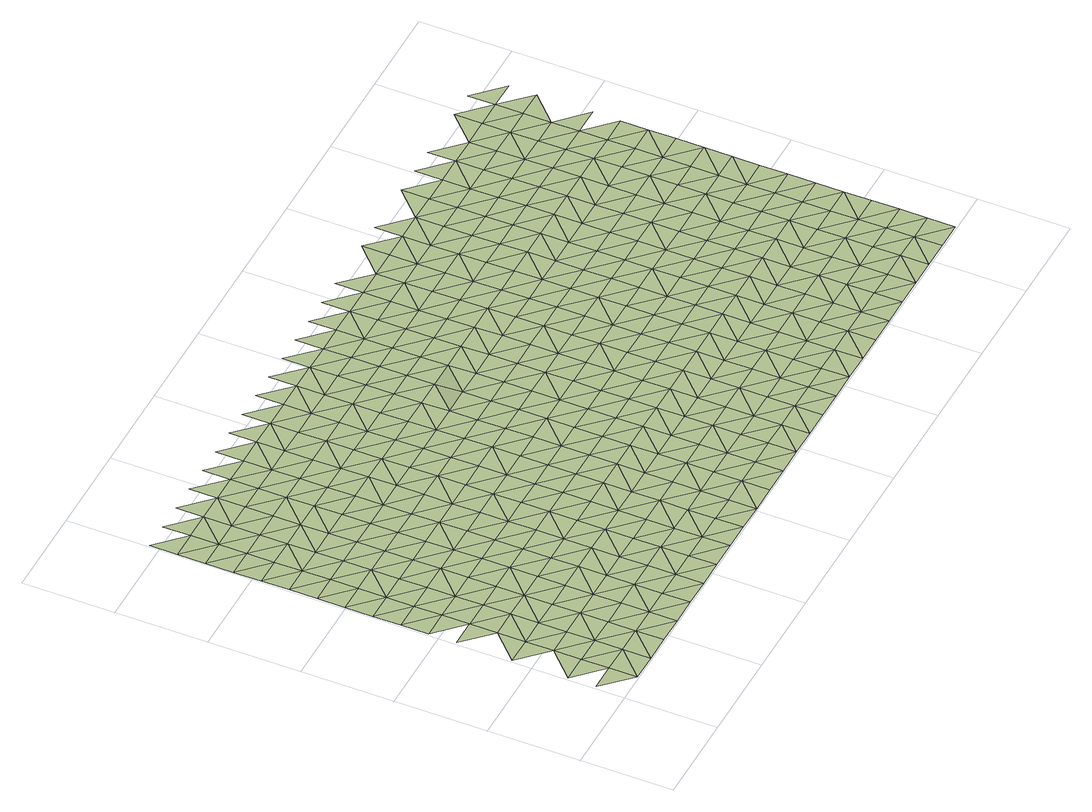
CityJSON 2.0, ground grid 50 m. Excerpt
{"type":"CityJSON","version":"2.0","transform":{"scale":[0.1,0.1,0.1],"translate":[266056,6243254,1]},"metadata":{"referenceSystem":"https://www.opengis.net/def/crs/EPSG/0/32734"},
"CityObjects":{
"terrain1":{"type":"TINRelief","geometry":[{"type":"CompositeSurface","lod":"1","boundaries":[[[0,1,2]],[[3,0,4]],[[3,4,5]],[[0,2,6]],[[4,0,6]],[[5,7,8]],[[2,9,6]],[[8,7,10]],[[4,11,5]],[[6,11,4]],[[7,5,12]],[[13,14,10]],[[11,12,5]],[[15,16,17]],[[6,9,18]],[[16,15,13]],[[10,7,19]],[[11,6,18]],[[12,20,7]],[[9,21,18]],[[22,17,23]],[[10,19,13]],[[23,17,16]],[[7,20,19]],[[22,24,25]],[[12,11,26]],[[18,27,11]],[[16,13,28]],[[24,22,23]],[[20,12,26]],[[13,19,28]],[[11,27,26]],[[29,25,30]],[[21,31,18]],[[23,16,32]],[[30,25,24]],[[28,32,16]],[[29,33,34]],[[35,19,20]],[[36,27,18]],[[26,37,20]],[[38,24,23]],[[33,29,30]],[[31,36,18]],[[19,35,28]],[[38,23,32]],[[20,37,35]],[[34,39,40]],[[26,27,41]],[[39,34,33]],[[41,27,36]],[[30,24,42]],[[32,28,43]],[[24,38,44]],[[45,40,46]],[[47,37,26]],[[35,43,28]],[[33,30,42]],[[48,36,31]],[[46,40,39]],[[24,44,42]],[[47,26,41]],[[49,45,50]],[[38,32,51]],[[37,52,35]],[[43,53,32]],[[33,54,39]],[[50,45,46]],[[37,47,52]],[[44,38,51]],[[41,36,55]],[[54,33,42]],[[51,32,53]],[[36,48,56]],[[57,49,58]],[[43,35,59]],[[47,41,55]],[[50,58,49]],[[35,52,60]],[[36,56,55]],[[46,39,61]],[[44,62,42]],[[54,63,39]],[[64,65,57]],[[53,43,59]],[[62,44,51]],[[35,60,59]],[[50,46,61]],[[64,57,58]],[[39,63,61]],[[66,54,42]],[[52,47,67]],[[56,48,68]],[[55,69,47]],[[51,53,70]],[[66,42,62]],[[71,58,50]],[[60,52,67]],[[59,70,53]],[[67,47,69]],[[63,54,72]],[[56,73,55]],[[50,61,71]],[[74,62,51]],[[54,66,72]],[[68,73,56]],[[60,75,59]],[[51,70,74]],[[64,58,76]],[[69,55,77]],[[71,78,58]],[[75,60,67]],[[63,79,61]],[[80,66,62]],[[72,81,63]],[[73,77,55]],[[82,64,76]],[[70,59,83]],[[76,58,78]],[[74,80,62]],[[79,71,61]],[[63,81,79]],[[83,59,75]],[[72,66,84]],[[85,67,69]],[[73,68,86]],[[77,87,69]],[[70,88,74]],[[80,84,66]],[[89,78,71]],[[67,85,75]],[[70,83,88]],[[85,69,87]],[[90,81,72]],[[89,71,79]],[[77,73,91]],[[84,90,72]],[[86,92,73]],[[80,74,93]],[[83,75,94]],[[88,95,74]],[[76,78,96]],[[87,77,91]],[[78,89,97]],[[85,94,75]],[[73,92,91]],[[79,81,98]],[[80,93,84]],[[90,99,81]],[[74,95,93]],[[100,76,96]],[[88,83,101]],[[96,78,97]],[[81,99,98]],[[94,101,83]],[[89,79,102]],[[90,84,103]],[[85,87,104]],[[105,92,86]],[[91,106,87]],[[107,95,88]],[[84,93,103]],[[102,97,89]],[[104,94,85]],[[102,79,98]],[[101,107,88]],[[104,87,106]],[[99,90,108]],[[91,92,109]],[[95,110,93]],[[103,108,90]],[[105,109,92]],[[96,97,111]],[[95,107,110]],[[98,99,112]],[[101,94,113]],[[114,106,91]],[[97,102,111]],[[94,104,115]],[[93,116,103]],[[112,99,108]],[[109,114,91]],[[117,118,96]],[[107,101,113]],[[110,116,93]],[[94,115,113]],[[98,119,102]],[[106,120,104]],[[111,117,96]],[[108,103,121]],[[109,105,122]],[[119,98,112]],[[114,120,106]],[[116,121,103]],[[102,123,111]],[[110,107,124]],[[125,115,104]],[[113,126,107]],[[123,102,119]],[[120,125,104]],[[127,112,108]],[[116,110,124]],[[109,128,114]],[[121,129,108]],[[124,107,126]],[[109,122,130]],[[117,111,131]],[[113,115,132]],[[112,127,119]],[[123,131,111]],[[127,108,129]],[[125,132,115]],[[109,130,128]],[[120,114,133]],[[134,135,117]],[[121,116,136]],[[137,126,113]],[[124,138,116]],[[123,119,139]],[[125,120,133]],[[134,117,131]],[[132,137,113]],[[114,128,133]],[[129,121,136]],[[130,122,140]],[[139,119,127]],[[116,138,136]],[[124,126,141]],[[142,131,123]],[[137,141,126]],[[143,132,125]],[[128,130,144]],[[139,142,123]],[[133,145,125]],[[127,129,146]],[[147,138,124]],[[136,148,129]],[[144,130,140]],[[132,143,137]],[[141,147,124]],[[125,145,143]],[[134,131,149]],[[146,139,127]],[[133,128,150]],[[142,151,131]],[[146,129,148]],[[136,138,152]],[[150,128,144]],[[153,134,149]],[[141,137,154]],[[149,131,151]],[[147,152,138]],[[155,145,133]],[[137,143,154]],[[142,139,156]],[[157,148,136]],[[139,146,158]],[[150,155,133]],[[147,141,159]],[[144,140,160]],[[152,157,136]],[[151,142,156]],[[139,158,156]],[[154,159,141]],[[146,148,161]],[[143,145,162]],[[160,150,144]],[[155,163,145]],[[160,140,164]],[[157,161,148]],[[152,147,165]],[[143,162,154]],[[147,159,166]],[[145,163,162]],[[149,151,167]],[[168,158,146]],[[156,169,151]],[[152,165,157]],[[155,150,170]],[[161,168,146]],[[147,166,165]],[[150,160,171]],[[172,149,167]],[[159,154,173]],[[167,151,169]],[[156,158,174]],[[163,155,170]],[[173,154,162]],[[150,171,170]],[[161,157,175]],[[164,176,160]],[[168,174,158]],[[166,159,177]],[[157,165,175]],[[178,169,156]],[[177,159,173]],[[168,161,179]],[[180,162,163]],[[171,160,181]],[[174,178,156]],[[170,182,163]],[[166,183,165]],[[175,179,161]],[[176,181,160]],[[167,169,184]],[[162,180,173]],[[183,166,177]],[[163,182,180]],[[185,174,168]],[[171,186,170]],[[178,184,169]],[[165,187,175]],[[185,168,179]],[[181,186,171]],[[188,189,167]],[[177,173,190]],[[183,187,165]],[[182,170,191]],[[184,188,167]],[[173,180,190]],[[178,174,192]],[[179,175,193]],[[181,176,194]],[[174,185,195]],[[186,191,170]],[[187,193,175]],[[184,178,192]],[[196,183,177]],[[174,195,192]],[[190,197,177]],[[180,182,198]],[[199,186,181]],[[191,200,182]],[[185,179,201]],[[183,196,187]],[[193,202,179]],[[196,177,197]],[[199,181,194]],[[180,198,190]],[[182,200,198]],[[188,184,203]],[[195,185,201]],[[192,204,184]],[[202,201,179]],[[193,187,205]],[[191,186,206]],[[186,199,207]],[[188,203,208]],[[197,190,209]],[[184,204,203]],[[187,196,205]],[[195,210,192]],[[200,191,206]],[[209,190,198]],[[186,207,206]],[[202,193,211]],[[201,210,195]],[[197,212,196]],[[199,194,213]],[[205,211,193]],[[204,192,214]],[[212,197,209]],[[215,198,200]],[[207,199,213]],[[210,214,192]],[[206,216,200]],[[213,194,217]],[[218,201,202]],[[196,219,205]],[[202,211,220]],[[198,215,209]],[[219,196,212]],[[200,216,215]],[[203,204,221]],[[201,218,210]],[[207,222,206]],[[214,223,204]],[[218,202,220]],[[211,205,224]],[[213,222,207]],[[203,221,225]],[[212,209,226]],[[204,223,221]],[[224,205,219]],[[214,210,227]],[[216,206,228]],[[209,215,226]],[[229,220,211]],[[210,218,227]],[[222,228,206]],[[219,212,230]],[[213,217,231]],[[211,224,229]],[[223,214,232]],[[226,230,212]],[[215,216,233]],[[222,213,231]],[[227,232,214]],[[228,234,216]],[[231,217,235]],[[218,220,236]],[[220,229,237]],[[238,221,223]],[[224,219,239]],[[215,233,226]],[[219,230,240]],[[216,234,233]],[[218,236,227]],[[223,232,238]],[[236,220,237]],[[224,239,229]],[[228,222,241]],[[219,240,239]],[[231,242,222]],[[243,221,244]],[[230,226,245]],[[232,227,246]],[[234,228,241]],[[238,244,221]],[[245,226,233]],[[222,242,241]],[[229,247,237]],[[235,248,231]],[[246,227,236]],[[240,230,249]],[[229,239,247]],[[232,250,238]],[[249,230,245]],[[251,233,234]],[[252,242,231]],[[250,232,246]],[[241,253,234]],[[254,236,237]],[[240,255,239]],[[247,256,237]],[[248,252,231]],[[244,238,257]],[[233,251,245]],[[255,240,249]],[[234,253,251]],[[236,254,246]],[[241,242,258]],[[257,238,250]],[[254,237,256]],[[239,259,247]],[[252,258,242]],[[244,260,261]],[[249,245,262]],[[255,259,239]],[[250,246,263]],[[264,253,241]],[[260,244,257]],[[245,251,262]],[[256,247,265]],[[252,248,266]],[[246,254,263]],[[258,264,241]],[[259,265,247]],[[257,250,267]],[[255,249,268]],[[262,269,249]],[[251,253,270]],[[271,258,252]],[[263,267,250]],[[264,272,253]],[[254,256,273]],[[259,255,268]],[[265,274,256]],[[268,249,269]],[[271,252,266]],[[251,270,262]],[[253,272,270]],[[260,257,275]],[[254,273,263]],[[257,267,276]],[[273,256,274]],[[264,258,277]],[[258,271,278]],[[260,275,279]],[[265,259,280]],[[269,262,281]],[[257,276,275]],[[268,282,259]],[[267,263,283]],[[272,264,277]],[[281,262,270]],[[258,278,277]],[[274,265,280]],[[283,263,273]],[[259,282,280]],[[269,284,268]],[[271,266,285]],[[276,267,286]],[[284,269,281]],[[287,270,272]],[[278,271,285]],[[286,267,283]],[[277,288,272]],[[285,266,289]],[[290,273,274]],[[282,268,291]],[[280,292,274]],[[276,293,275]],[[270,287,281]],[[291,268,284]],[[272,288,287]],[[273,290,283]],[[278,294,277]],[[293,276,286]],[[290,274,292]],[[282,295,280]],[[285,294,278]],[[275,296,297]],[[284,281,298]],[[295,282,291]],[[286,283,299]],[[288,277,300]],[[296,275,293]],[[281,287,298]],[[292,280,301]],[[283,290,299]],[[294,300,277]],[[291,284,302]],[[285,289,303]],[[301,280,295]],[[298,302,284]],[[293,286,304]],[[292,305,290]],[[287,288,306]],[[294,285,303]],[[299,307,286]],[[300,308,288]],[[303,289,309]],[[305,292,301]],[[304,296,293]],[[295,291,310]],[[287,306,298]],[[304,286,307]],[[291,302,311]],[[288,308,306]],[[290,312,299]],[[295,310,301]],[[300,294,313]],[[312,290,305]],[[291,311,310]],[[303,314,294]],[[315,316,296]],[[302,298,317]],[[307,299,318]],[[308,300,313]],[[315,296,304]],[[317,298,306]],[[294,314,313]],[[305,301,319]],[[303,309,320]],[[318,299,312]],[[302,321,311]],[[301,310,319]],[[307,322,304]],[[321,302,317]],[[312,305,323]],[[324,306,308]],[[325,314,303]],[[307,318,322]],[[313,326,308]],[[311,327,310]],[[319,323,305]],[[320,325,303]],[[328,315,304]],[[306,324,317]],[[327,311,321]],[[308,326,324]],[[329,318,312]],[[313,314,330]],[[328,304,322]],[[310,331,319]],[[329,312,323]],[[325,330,314]],[[317,332,321]],[[327,331,310]],[[333,326,313]],[[315,328,334]],[[317,324,332]],[[322,318,335]],[[323,319,336]],[[320,337,325]],[[318,329,338]],[[330,333,313]],[[315,334,339]],[[331,336,319]],[[328,322,335]],[[340,327,321]],[[318,338,335]],[[332,341,321]],[[324,326,342]],[[333,343,326]],[[329,323,344]],[[327,340,331]],[[325,345,330]],[[336,346,323]],[[340,321,341]],[[325,337,347]],[[324,342,332]],[[326,343,342]],[[334,328,348]],[[338,329,344]],[[335,349,328]],[[346,344,323]],[[325,347,345]],[[336,331,350]],[[333,330,351]],[[334,348,339]],[[341,332,352]],[[328,349,348]],[[331,340,350]],[[338,353,335]],[[343,333,351]],[[352,332,342]],[[330,345,351]],[[346,336,354]],[[337,355,347]],[[344,353,338]],[[341,356,340]],[[350,354,336]],[[349,335,357]],[[356,341,352]],[[358,342,343]],[[345,347,359]],[[353,357,335]],[[351,360,343]],[[361,344,346]],[[340,362,350]],[[346,354,363]],[[347,355,359]],[[342,358,352]],[[362,340,356]],[[343,360,358]],[[349,364,348]],[[344,361,353]],[[351,345,365]],[[357,366,349]],[[361,346,363]],[[354,350,367]],[[365,345,359]],[[368,348,364]],[[356,352,369]],[[349,366,364]],[[367,350,362]],[[357,353,370]],[[371,360,351]],[[352,358,369]],[[372,363,354]],[[353,361,370]],[[365,371,351]],[[362,356,373]],[[359,355,374]],[[354,367,372]],[[366,357,375]],[[369,373,356]],[[358,360,376]],[[374,365,359]],[[370,375,357]],[[371,377,360]],[[374,355,378]],[[361,363,379]],[[363,372,380]],[[364,366,381]],[[367,362,382]],[[358,376,369]],[[362,373,383]],[[360,377,376]],[[361,379,370]],[[366,375,381]],[[379,363,380]],[[367,382,372]],[[371,365,384]],[[362,383,382]],[[365,374,385]],[[373,369,386]],[[375,370,387]],[[377,371,384]],[[381,388,364]],[[386,369,376]],[[365,385,384]],[[372,389,380]],[[387,370,379]],[[383,373,390]],[[374,378,391]],[[392,364,388]],[[372,382,389]],[[375,393,381]],[[390,373,386]],[[394,376,377]],[[391,385,374]],[[393,375,387]],[[384,395,377]],[[391,378,396]],[[397,379,380]],[[383,398,382]],[[389,399,380]],[[388,381,400]],[[376,394,386]],[[398,383,390]],[[377,395,394]],[[379,397,387]],[[384,385,401]],[[400,381,393]],[[397,380,399]],[[382,402,389]],[[385,391,401]],[[388,403,392]],[[390,386,404]],[[398,402,382]],[[393,387,405]],[[406,395,384]],[[403,388,400]],[[386,394,404]],[[399,389,407]],[[396,408,391]],[[387,397,405]],[[401,406,384]],[[402,407,389]],[[400,393,409]],[[398,390,410]],[[395,411,394]],[[404,412,390]],[[413,401,391]],[[405,409,393]],[[406,411,395]],[[397,399,414]],[[402,398,410]],[[407,415,399]],[[410,390,412]],[[391,408,413]],[[404,394,416]],[[403,400,417]],[[397,414,405]],[[406,401,418]],[[400,409,419]],[[414,399,415]],[[411,416,394]],[[401,413,418]],[[403,417,420]],[[407,402,421]],[[422,412,404]],[[400,419,417]],[[410,423,402]],[[409,405,424]],[[416,422,404]],[[415,407,421]],[[411,406,425]],[[424,405,414]],[[402,423,421]],[[418,426,406]],[[410,412,427]],[[419,409,428]],[[411,425,416]],[[422,427,412]],[[406,426,425]],[[428,409,424]],[[429,414,415]],[[430,423,410]],[[421,431,415]],[[419,432,417]],[[422,416,433]],[[427,430,410]],[[414,429,424]],[[432,419,428]],[[429,415,431]],[[416,425,433]],[[421,423,434]],[[417,435,436]],[[427,422,437]],[[430,434,423]],[[428,424,438]],[[432,435,417]],[[433,437,422]],[[439,431,421]],[[424,429,438]],[[434,439,421]],[[427,440,430]],[[427,437,441]],[[432,428,442]],[[429,431,443]],[[438,444,428]],[[439,443,431]],[[427,441,440]],[[435,432,442]],[[434,430,445]],[[442,428,444]],[[438,429,446]],[[439,434,445]],[[443,446,429]],[[430,440,445]],[[447,444,438]],[[442,448,435]],[[446,447,438]],[[443,439,449]],[[435,448,450]],[[445,451,439]],[[442,444,452]],[[443,449,446]],[[447,452,444]],[[439,451,449]],[[453,448,442]],[[447,446,454]],[[452,453,442]],[[446,449,454]],[[450,448,455]],[[452,447,456]],[[453,455,448]],[[453,452,457]],[[453,457,455]],[[458,455,459]]]}]}
},
"vertices":[
[159,155,18],[9,155,19],[159,5,17],[9,305,19],[159,305,18],[159,455,17],[309,155,17],[159,605,16],[9,605,15],[309,5,17],[159,755,16],[309,305,17],[309,455,17],[159,905,16],[9,905,17],[9,1055,16],[159,1055,16],[9,1205,15],[460,155,17],[309,755,16],[309,605,16],[460,5,17],[9,1355,15],[159,1205,16],[159,1355,15],[9,1505,16],[460,455,17],[460,305,17],[309,905,17],[9,1655,16],[159,1505,16],[610,5,17],[309,1055,17],[159,1655,16],[9,1805,15],[460,755,16],[610,155,18],[460,605,16],[309,1205,17],[159,1805,15],[9,1955,15],[610,305,18],[309,1505,16],[460,905,17],[309,1355,15],[9,2105,13],[159,1955,13],[610,455,17],[760,5,17],[9,2255,13],[159,2105,12],[460,1205,17],[610,605,17],[460,1055,18],[309,1655,16],[760,305,17],[760,155,17],[9,2405,13],[159,2255,13],[610,905,17],[610,755,17],[309,1955,12],[460,1355,15],[309,1805,14],[159,2405,14],[9,2555,13],[460,1505,16],[760,605,17],[910,5,17],[760,455,17],[610,1055,18],[309,2105,12],[460,1655,16],[910,155,17],[610,1205,17],[760,755,17],[309,2405,14],[910,305,17],[309,2255,12],[460,1955,13],[610,1355,15],[460,1805,14],[159,2555,14],[760,905,17],[610,1505,15],[910,605,16],[1060,5,19],[910,455,17],[760,1055,17],[460,2105,12],[610,1655,15],[1060,305,16],[1060,155,16],[760,1355,16],[910,755,17],[760,1205,18],[460,2405,14],[460,2255,13],[610,1955,13],[610,1805,15],[309,2555,15],[910,905,17],[610,2105,12],[760,1505,15],[1060,605,17],[1211,5,19],[1060,455,16],[910,1055,17],[760,1655,15],[1211,155,16],[910,1205,17],[610,2255,12],[760,1805,16],[1060,905,17],[1211,305,16],[1060,755,17],[910,1355,16],[610,2405,14],[460,2555,15],[760,1955,13],[1211,455,16],[910,1505,18],[1361,5,18],[760,2105,12],[1060,1205,17],[1211,605,17],[1060,1055,17],[910,1805,16],[1361,305,15],[910,1655,18],[1361,155,15],[760,2255,12],[1211,755,17],[1361,455,16],[760,2405,13],[610,2555,14],[1060,1505,16],[1211,905,17],[1060,1355,17],[910,1955,13],[1511,5,15],[1211,1055,17],[910,2105,12],[1361,755,17],[1511,155,16],[1361,605,16],[1060,1805,12],[1211,1205,17],[1060,1655,15],[910,2405,14],[1511,305,16],[910,2255,12],[1211,1355,17],[760,2555,14],[1361,905,18],[1511,455,17],[1060,2105,13],[1211,1505,16],[1060,1955,12],[1361,1055,18],[1661,155,17],[1211,1655,15],[1511,755,18],[1511,605,17],[1661,5,17],[1361,1355,18],[1361,1205,18],[1060,2405,12],[1211,1805,12],[1060,2255,13],[1661,455,18],[1661,305,17],[910,2555,14],[1511,905,18],[1211,1955,12],[1361,1505,16],[1811,5,19],[1511,1055,19],[1211,2105,13],[1361,1655,16],[1661,755,18],[1811,155,19],[1661,605,18],[1511,1205,19],[1211,2255,13],[1361,1805,12],[1811,305,19],[1511,1355,19],[1211,2405,12],[1060,2555,14],[1661,905,18],[1811,455,18],[1361,2105,11],[1511,1505,17],[1962,5,18],[1361,1955,11],[1661,1205,19],[1661,1055,19],[1811,755,18],[1962,155,18],[1811,605,18],[1511,1805,11],[1511,1655,17],[1361,2405,12],[1361,2255,12],[1661,1355,19],[1962,455,18],[1962,305,18],[1211,2555,14],[1811,905,17],[1511,1955,10],[1661,1505,18],[1811,1055,17],[2112,155,16],[1511,2105,11],[1962,755,17],[1962,605,17],[2112,5,16],[1661,1805,10],[1811,1205,18],[1661,1655,18],[1511,2405,11],[2112,305,16],[1511,2255,12],[1811,1355,17],[1361,2555,12],[1962,905,16],[1661,1955,10],[2112,455,17],[1811,1505,18],[1962,1055,16],[2262,155,18],[1661,2105,10],[2112,755,18],[2112,605,18],[2262,5,17],[1811,1805,12],[1811,1655,18],[1661,2255,10],[1962,1355,17],[1962,1205,17],[2262,455,19],[2262,305,18],[1511,2555,11],[1661,2405,10],[2112,905,17],[1811,1955,10],[1962,1505,18],[2412,5,17],[2112,1055,18],[1811,2105,9],[2262,755,18],[2412,155,18],[2262,605,18],[1962,1805,13],[2112,1205,18],[1962,1655,18],[1811,2255,10],[2412,305,18],[2112,1355,19],[1811,2405,10],[1661,2555,10],[2262,905,18],[1962,1955,10],[2412,455,19],[2112,1505,19],[2562,5,18],[1962,2105,10],[2262,1205,18],[2262,1055,18],[2412,755,18],[2562,155,18],[2412,605,18],[2112,1805,14],[2112,1655,19],[1962,2405,10],[1962,2255,10],[2562,455,18],[2562,305,18],[1811,2555,10],[2262,1505,18],[2412,905,18],[2262,1355,18],[2112,1955,10],[2412,1055,18],[2712,155,17],[2112,2105,10],[2562,755,18],[2562,605,18],[2712,5,18],[2262,1805,16],[2412,1205,18],[2262,1655,18],[2112,2255,10],[2712,305,17],[2412,1355,18],[2112,2405,10],[1962,2555,10],[2562,905,18],[2262,1955,12],[2712,455,18],[2412,1505,18],[2562,1055,18],[2862,155,18],[2262,2255,10],[2412,1655,18],[2712,755,19],[2262,2105,10],[2712,605,19],[2862,5,18],[2562,1355,18],[2562,1205,18],[2412,1805,16],[2862,455,18],[2862,305,18],[2262,2405,10],[2112,2555,12],[2712,905,19],[2412,1955,12],[2562,1505,18],[3013,5,19],[2712,1055,18],[2412,2105,10],[2562,1655,18],[2862,755,18],[3013,155,20],[2862,605,18],[2712,1205,19],[2412,2255,10],[2562,1805,17],[3013,305,20],[2712,1355,18],[2862,905,18],[3013,455,19],[2412,2405,10],[2562,2105,10],[2712,1505,18],[3163,5,19],[2562,1955,13],[2412,2555,11],[2862,1205,17],[2862,1055,18],[3013,755,17],[3013,605,17],[2712,1805,18],[3163,305,19],[2712,1655,18],[3163,155,20],[2562,2405,10],[2562,2255,10],[2862,1355,17],[3163,455,18],[3013,905,17],[2712,1955,14],[2862,1505,17],[3313,5,20],[3013,1055,17],[2712,2105,11],[3163,755,17],[3313,155,20],[3163,605,17],[2862,1805,17],[3013,1205,17],[2862,1655,17],[2712,2405,10],[3313,305,20],[2712,2255,11],[3013,1355,17],[2562,2555,10],[3163,905,17],[2862,1955,15],[3313,455,19],[3013,1505,17],[3163,1055,17],[3463,155,20],[2862,2105,12],[3313,755,18],[3313,605,18],[3463,5,20],[3013,1805,17],[3013,1655,17],[2862,2255,11],[3163,1355,17],[3163,1205,17],[3463,455,20],[3463,305,20],[3313,905,18],[3013,1955,17],[2862,2405,11],[3163,1505,17],[3313,1055,18],[3613,155,21],[2862,2555,11],[3013,2105,13],[3463,755,18],[3463,605,18],[3613,5,21],[3163,1805,18],[3313,1205,18],[3163,1655,17],[3013,2255,12],[3613,305,21],[3313,1355,18],[3013,2405,12],[3463,905,18],[3163,1955,18],[3613,455,19],[3313,1505,18],[3764,5,21],[3163,2105,15],[3463,1205,18],[3613,605,17],[3463,1055,17],[3764,155,21],[3313,1805,18],[3313,1655,18],[3613,755,16],[3163,2405,12],[3764,305,21],[3163,2255,13],[3013,2555,12],[3463,1505,18],[3613,905,17],[3463,1355,18],[3313,1955,19],[3764,605,17],[3764,455,19],[3613,1055,16],[3313,2105,16],[3463,1805,17],[3613,1205,16],[3463,1655,18],[3313,2255,14],[3764,755,16],[3613,1355,16],[3313,2405,13],[3163,2555,12],[3764,905,17],[3463,1955,17],[3613,1505,17],[3764,1205,16],[3764,1055,16],[3463,2255,14],[3613,1655,17],[3463,2105,15],[3764,1355,16],[3613,1805,17],[3613,1955,16],[3463,2405,14],[3764,1655,17],[3463,2555,13],[3764,1505,17],[3613,2105,15],[3613,2255,14],[3764,1805,17],[3613,2405,14],[3764,1955,16],[3764,2255,14],[3613,2555,14],[3764,2405,14]
]}
